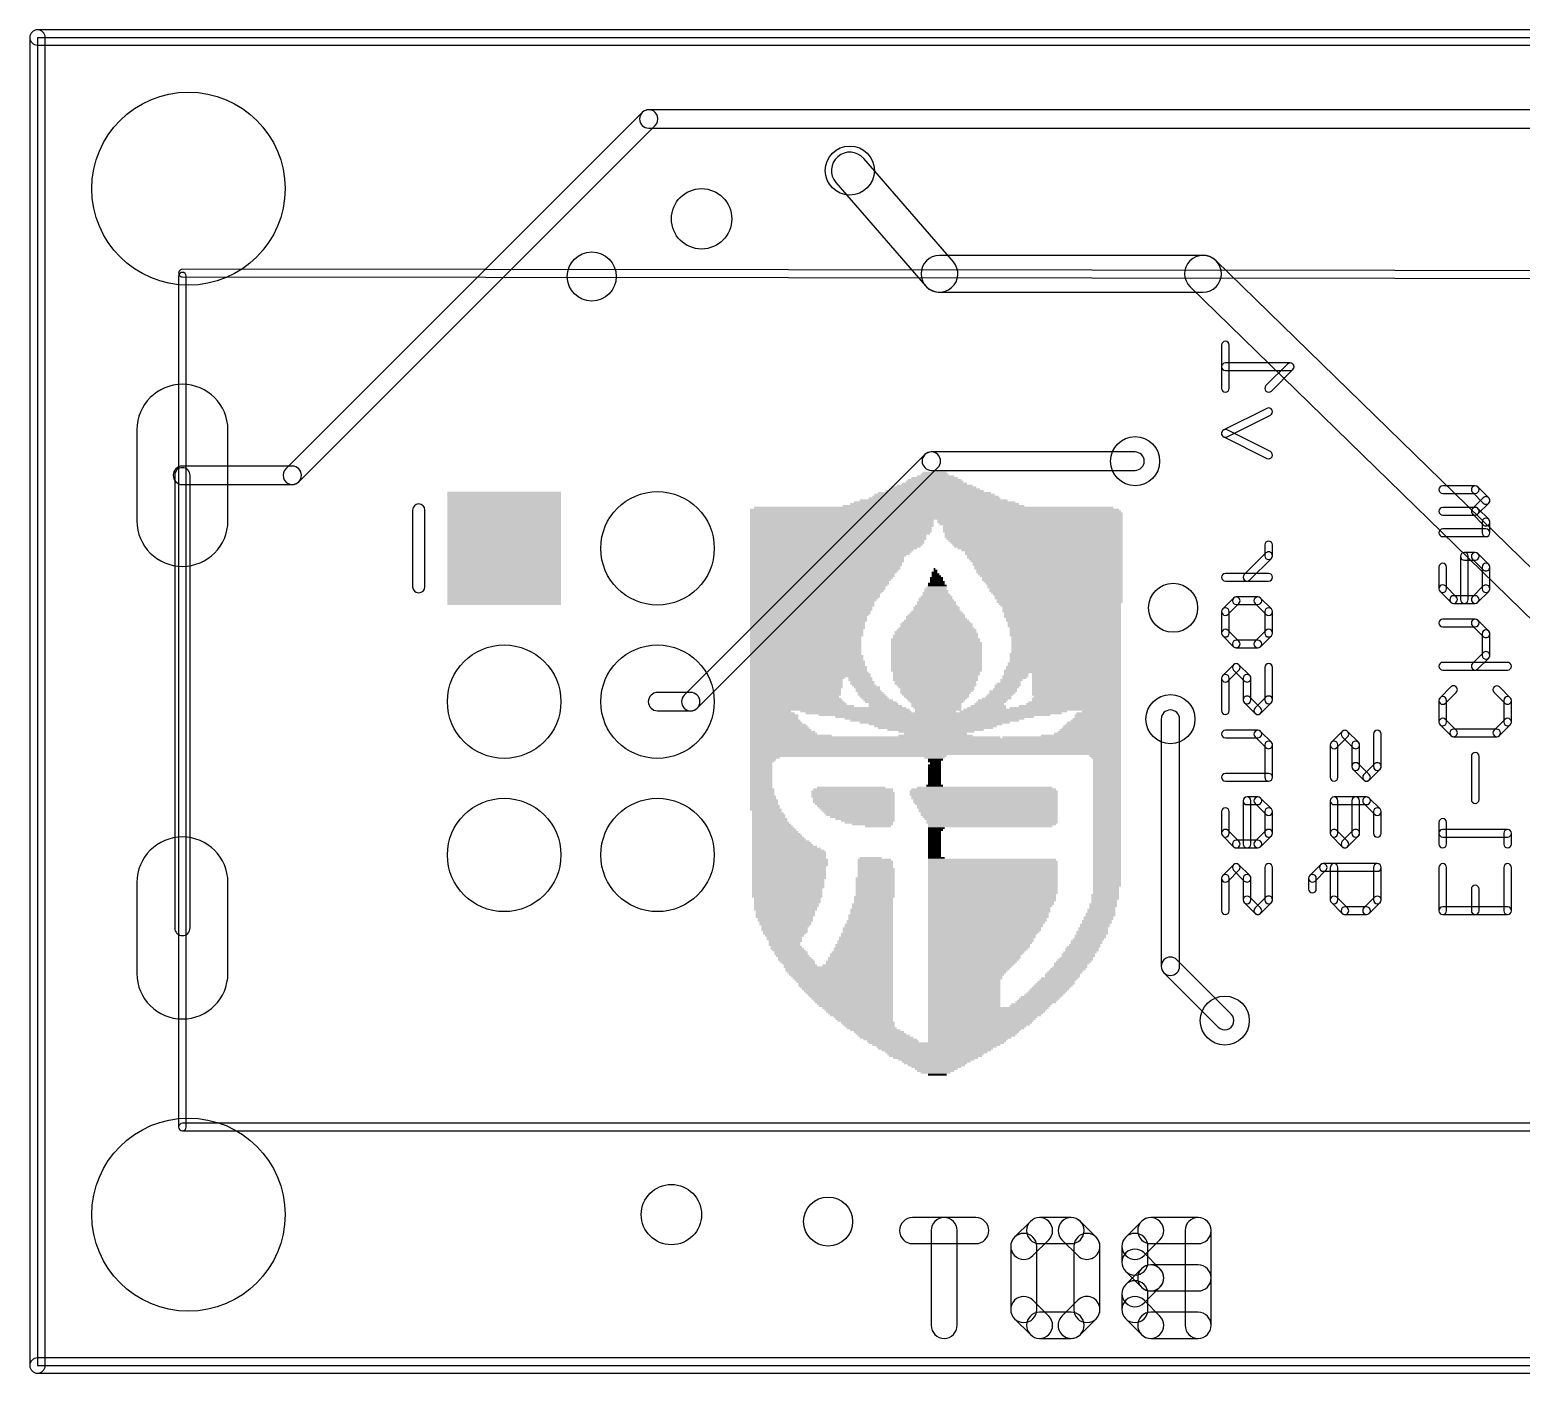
# Model space of a CAD drawing. Extents: x -0.1 to 55.1, y -0.1 to 22.1.
# Drawn here: x -0.13 to 24.58, y -0.13 to 22.13 of the extents above; entities that cross this region are included whole.
import ezdxf

# ---------------------------------------------------------------- set-up
doc = ezdxf.new("R2010")
doc.units = 0
for name, color, linetype in [('16', 175, 'CONTINUOUS'), ('17', 82, 'CONTINUOUS'), ('18', 82, 'CONTINUOUS'), ('20', 7, 'CONTINUOUS'), ('200', 2, 'CONTINUOUS'), ('22', 253, 'CONTINUOUS'), ('52', 253, 'CONTINUOUS')]:
    doc.layers.add(name, color=color, linetype=linetype)

# ---------------------------------------------------------------- blocks, each defined once
blk = doc.blocks.new('RECT')
blk.add_solid([(-0.5, -0.5), (0.5, -0.5), (-0.5, 0.5), (0.5, 0.5)])
blk = doc.blocks.new('PIE')
blk.add_circle((0, 0), 0.5)
blk = doc.blocks.new('SQUAREP')
blk.add_solid([(-0.5, -0.5), (0.5, -0.5), (-0.5, 0.5), (0.5, 0.5)])
blk = doc.blocks.new('ROUNDP')
blk.add_circle((0, 0), 0.5)
blk = doc.blocks.new('LONGP100')
blk.add_lwpolyline([(-0.5, -0.5), (0.5, -0.5, 1), (0.5, 0.5), (-0.5, 0.5, 1)], format="xyb", close=True)
blk = doc.blocks.new('ROUNDV')
blk.add_circle((0, 0), 0.5)

msp = doc.modelspace()

# ---------------------------------------------------------------- linework, layer by layer
at = {"layer": '16'}
for points in [[(0, 21.878), (54.99, 21.878, 1), (54.99, 22.132), (0, 22.132, 1)], [(0.127, 0), (0.127, 22.005, 1), (-0.127, 22.005), (-0.127, 0, 1)], [(4.3278, 14.6422), (10.2328, 20.5472, 1), (10.0172, 20.7628), (4.1122, 14.8578, 1)], [(10.125, 20.5026), (41.535, 20.5026, 1), (41.535, 20.8074), (10.125, 20.8074, 1)], [(13.2249, 19.6001), (14.7099, 17.8901, 1), (15.1701, 18.2899), (13.6851, 19.9999, 1)], [(14.94, 17.7852), (19.305, 17.7852, 1), (19.305, 18.3948), (14.94, 18.3948, 1)], [(19.0922, 17.8718), (28.0922, 9.0968, 1), (28.5178, 9.5332), (19.5178, 18.3082, 1)], [(14.6972, 15.0928), (10.7122, 11.1078, 1), (10.9278, 10.8922), (14.9128, 14.8772, 1)], [(14.805, 14.8326), (18.18, 14.8326, 1), (18.18, 15.1374), (14.805, 15.1374, 1)], [(2.4, 14.5976), (4.22, 14.5976, 1), (4.22, 14.9024), (2.4, 14.9024, 1)], [(2.273, 14.75), (2.273, 7.25, 1), (2.527, 7.25), (2.527, 14.75, 1)], [(10.82, 11.1524), (10.27, 11.1524, 1), (10.27, 10.8476), (10.82, 10.8476, 1)], [(18.9174, 6.615), (18.9174, 10.71, 1), (18.6126, 10.71), (18.6126, 6.615, 1)], [(19.7728, 5.8228), (18.8728, 6.7228, 1), (18.6572, 6.5072), (19.5572, 5.6072, 1)], [(15.541, 2.4513), (14.4946, 2.4513, 1), (14.4946, 2.0195), (15.541, 2.0195, 1)], [(15.2337, 0.6659), (15.2337, 2.2354, 1), (14.8019, 2.2354), (14.8019, 0.6659, 1)], [(16.4888, 1.8212), (16.7504, 2.0828, 1), (16.4451, 2.3881), (16.1835, 2.1265, 1)], [(16.5978, 2.0195), (17.1209, 2.0195, 1), (17.1209, 2.4513), (16.5978, 2.4513, 1)], [(16.9683, 2.0828), (17.2299, 1.8212, 1), (17.5352, 2.1265), (17.2736, 2.3881, 1)], [(18.2867, 2.3881), (18.0251, 2.1265, 1), (18.3304, 1.8212), (18.592, 2.0828, 1)], [(19.2241, 2.4513), (18.4393, 2.4513, 1), (18.4393, 2.0195), (19.2241, 2.0195, 1)], [(19.44, 0.6659), (19.44, 2.2354, 1), (19.0082, 2.2354), (19.0082, 0.6659, 1)], [(16.5521, 0.9275), (16.5521, 1.9739, 1), (16.1203, 1.9739), (16.1203, 0.9275, 1)], [(17.1666, 1.9739), (17.1666, 0.9275, 1), (17.5984, 0.9275), (17.5984, 1.9739, 1)], [(17.9618, 1.9739), (17.9618, 1.7123, 1), (18.3936, 1.7123), (18.3936, 1.9739, 1)], [(18.0251, 1.5596), (18.2867, 1.298, 1), (18.592, 1.6033), (18.3304, 1.8649, 1)], [(18.2867, 1.6033), (18.0251, 1.3417, 1), (18.3304, 1.0364), (18.592, 1.298, 1)], [(19.2241, 1.6666), (18.4393, 1.6666, 1), (18.4393, 1.2348), (19.2241, 1.2348, 1)], [(17.9618, 1.1891), (17.9618, 0.9275, 1), (18.3936, 0.9275), (18.3936, 1.1891, 1)], [(16.7504, 0.8186), (16.4888, 1.0802, 1), (16.1835, 0.7748), (16.4451, 0.5132, 1)], [(17.2299, 1.0802), (16.9683, 0.8186, 1), (17.2736, 0.5132), (17.5352, 0.7748, 1)], [(18.0251, 0.7748), (18.2867, 0.5132, 1), (18.592, 0.8186), (18.3304, 1.0802, 1)], [(17.1209, 0.8818), (16.5978, 0.8818, 1), (16.5978, 0.45), (17.1209, 0.45, 1)], [(18.4393, 0.45), (19.2241, 0.45, 1), (19.2241, 0.8818), (18.4393, 0.8818, 1)], [(54.99, 0.127), (0, 0.127, 1), (0, -0.127), (54.99, -0.127, 1)]]:
    msp.add_lwpolyline(points, format="xyb", close=True, dxfattribs=at)
at = {"layer": '20'}
for p, q in [((55, 22), (0, 22)), ((0, 22), (0, 0)), ((0, 0), (55, 0))]:
    msp.add_line(p, q, dxfattribs=at)
for centre in [(2.5, 19.5), (2.5, 2.5)]:
    msp.add_circle(centre, 1.6, dxfattribs=at)
at = {"layer": '22'}
for points in [[(2.3999, 18.0365), (52.5999, 17.9865, 1), (52.6001, 18.1135), (2.4001, 18.1635, 1)], [(2.3365, 18.05), (2.3365, 3.95, 1), (2.4635, 3.95), (2.4635, 18.05, 1)], [(6.2124, 14.175), (6.2124, 12.905, 1), (6.4156, 12.905), (6.4156, 14.175, 1)], [(2.4, 3.8865), (52.6, 3.8865, 1), (52.6, 4.0135), (2.4, 4.0135, 1)]]:
    msp.add_lwpolyline(points, format="xyb", close=True, dxfattribs=at)
at = {"layer": '52'}
for points in [[(19.7397, 16.1915), (19.7397, 16.9074, 1), (19.6127, 16.9074), (19.6127, 16.1915, 1)], [(20.7501, 16.613), (19.6762, 16.613, 1), (19.6762, 16.486), (20.7501, 16.486, 1)], [(20.437, 16.1466), (20.795, 16.5046, 1), (20.7052, 16.5944), (20.3472, 16.2364, 1)], [(19.7046, 15.3877), (20.4205, 15.7457, 1), (20.3637, 15.8593), (19.6478, 15.5013, 1)], [(20.4205, 15.1433), (19.7046, 15.5013, 1), (19.6478, 15.3877), (20.3637, 15.0298, 1)], [(23.8132, 14.5769), (23.2762, 14.5769, 1), (23.2762, 14.4499), (23.8132, 14.4499, 1)], [(24.037, 14.3793), (23.8581, 14.5583, 1), (23.7683, 14.4685), (23.9472, 14.2895, 1)], [(23.8581, 14.1105), (24.037, 14.2895, 1), (23.9472, 14.3793), (23.7683, 14.2003, 1)], [(23.8132, 14.2189), (23.2762, 14.2189, 1), (23.2762, 14.0919), (23.8132, 14.0919, 1)], [(24.037, 14.0213), (23.8581, 14.2003, 1), (23.7683, 14.1105), (23.9472, 13.9315, 1)], [(23.2762, 13.7339), (23.9921, 13.7339, 1), (23.9921, 13.8609), (23.2762, 13.8609, 1)], [(24.0556, 13.7974), (24.0556, 13.9764, 1), (23.9286, 13.9764), (23.9286, 13.7974, 1)], [(20.4556, 13.4188), (20.4556, 13.5978, 1), (20.3286, 13.5978), (20.3286, 13.4188, 1)], [(20.0791, 13.0159), (20.437, 13.3739, 1), (20.3472, 13.4637), (19.9893, 13.1057, 1)], [(23.8132, 13.4719), (23.6342, 13.4719, 1), (23.6342, 13.3449), (23.8132, 13.3449, 1)], [(23.5707, 13.4084), (23.5707, 12.6925, 1), (23.6977, 12.6925), (23.6977, 13.4084, 1)], [(24.037, 13.2744), (23.8581, 13.4533, 1), (23.7683, 13.3635), (23.9472, 13.1846, 1)], [(19.6762, 12.9973), (20.3921, 12.9973, 1), (20.3921, 13.1243), (19.6762, 13.1243, 1)], [(23.2127, 13.2295), (23.2127, 12.8715, 1), (23.3397, 12.8715), (23.3397, 13.2295, 1)], [(24.0556, 12.8715), (24.0556, 13.2295, 1), (23.9286, 13.2295), (23.9286, 12.8715, 1)], [(23.2313, 12.8266), (23.4103, 12.6476, 1), (23.5001, 12.7374), (23.3211, 12.9164, 1)], [(23.8581, 12.6476), (24.037, 12.8266, 1), (23.9472, 12.9164), (23.7683, 12.7374, 1)], [(19.7211, 12.4479), (19.9001, 12.6269, 1), (19.8103, 12.7167), (19.6313, 12.5377, 1)], [(19.8552, 12.6083), (20.2132, 12.6083, 1), (20.2132, 12.7353), (19.8552, 12.7353, 1)], [(20.1683, 12.6269), (20.3472, 12.4479, 1), (20.437, 12.5377), (20.2581, 12.7167, 1)], [(23.4552, 12.629), (23.8132, 12.629, 1), (23.8132, 12.756), (23.4552, 12.756, 1)], [(19.7397, 12.1349), (19.7397, 12.4928, 1), (19.6127, 12.4928), (19.6127, 12.1349, 1)], [(20.3286, 12.4928), (20.3286, 12.1349, 1), (20.4556, 12.1349), (20.4556, 12.4928, 1)], [(23.8132, 12.367), (23.2762, 12.367, 1), (23.2762, 12.24), (23.8132, 12.24, 1)], [(24.037, 12.1694), (23.8581, 12.3484, 1), (23.7683, 12.2586), (23.9472, 12.0796, 1)], [(19.9001, 12.0008), (19.7211, 12.1798, 1), (19.6313, 12.09), (19.8103, 11.911, 1)], [(20.3472, 12.1798), (20.1683, 12.0008, 1), (20.2581, 11.911), (20.437, 12.09, 1)], [(24.0556, 11.7665), (24.0556, 12.1245, 1), (23.9286, 12.1245), (23.9286, 11.7665, 1)], [(20.2132, 12.0194), (19.8552, 12.0194, 1), (19.8552, 11.8924), (20.2132, 11.8924, 1)], [(19.7211, 11.343), (19.9001, 11.522, 1), (19.8103, 11.6118), (19.6313, 11.4328, 1)], [(19.8103, 11.522), (19.9893, 11.343, 1), (20.0791, 11.4328), (19.9001, 11.6118, 1)], [(20.4556, 11.0299), (20.4556, 11.5669, 1), (20.3286, 11.5669), (20.3286, 11.0299, 1)], [(24.3501, 11.6511), (23.2762, 11.6511, 1), (23.2762, 11.5241), (24.3501, 11.5241, 1)], [(23.8581, 11.5427), (24.037, 11.7216, 1), (23.9472, 11.8114), (23.7683, 11.6325, 1)], [(19.7397, 10.8509), (19.7397, 11.3879, 1), (19.6127, 11.3879), (19.6127, 10.8509, 1)], [(19.9707, 11.3879), (19.9707, 11.0299, 1), (20.0977, 11.0299), (20.0977, 11.3879, 1)], [(23.3211, 10.9747), (23.5001, 11.1537, 1), (23.4103, 11.2435), (23.2313, 11.0645, 1)], [(24.1262, 11.1537), (24.3052, 10.9747, 1), (24.395, 11.0645), (24.216, 11.2435, 1)], [(19.9893, 10.985), (20.1683, 10.806, 1), (20.2581, 10.8958), (20.0791, 11.0748, 1)], [(20.2581, 10.806), (20.437, 10.985, 1), (20.3472, 11.0748), (20.1683, 10.8958, 1)], [(23.3397, 10.6616), (23.3397, 11.0196, 1), (23.2127, 11.0196), (23.2127, 10.6616, 1)], [(24.2866, 11.0196), (24.2866, 10.6616, 1), (24.4136, 10.6616), (24.4136, 11.0196, 1)], [(23.5001, 10.5275), (23.3211, 10.7065, 1), (23.2313, 10.6167), (23.4103, 10.4377, 1)], [(24.3052, 10.7065), (24.1262, 10.5275, 1), (24.216, 10.4377), (24.395, 10.6167, 1)], [(20.2132, 10.5254), (19.6762, 10.5254, 1), (19.6762, 10.3984), (20.2132, 10.3984, 1)], [(20.437, 10.3278), (20.2581, 10.5068, 1), (20.1683, 10.417), (20.3472, 10.238, 1)], [(21.5211, 10.238), (21.7001, 10.417, 1), (21.6103, 10.5068), (21.4313, 10.3278, 1)], [(21.6103, 10.417), (21.7893, 10.238, 1), (21.8791, 10.3278), (21.7001, 10.5068, 1)], [(22.2556, 9.925), (22.2556, 10.4619, 1), (22.1286, 10.4619), (22.1286, 9.925, 1)], [(24.1711, 10.5461), (23.4552, 10.5461, 1), (23.4552, 10.4191), (24.1711, 10.4191, 1)], [(20.4556, 9.746), (20.4556, 10.2829, 1), (20.3286, 10.2829), (20.3286, 9.746, 1)], [(21.5397, 9.746), (21.5397, 10.2829, 1), (21.4127, 10.2829), (21.4127, 9.746, 1)], [(21.7707, 10.2829), (21.7707, 9.925, 1), (21.8977, 9.925), (21.8977, 10.2829, 1)], [(23.8767, 9.3777), (23.8767, 10.0936, 1), (23.7497, 10.0936), (23.7497, 9.3777, 1)], [(21.7893, 9.8801), (21.9683, 9.7011, 1), (22.0581, 9.7909), (21.8791, 9.9699, 1)], [(22.0581, 9.7011), (22.237, 9.8801, 1), (22.1472, 9.9699), (21.9683, 9.7909, 1)], [(19.6762, 9.6825), (20.3921, 9.6825, 1), (20.3921, 9.8095), (19.6762, 9.8095, 1)], [(20.2132, 9.4205), (20.0342, 9.4205, 1), (20.0342, 9.2935), (20.2132, 9.2935, 1)], [(19.9707, 9.357), (19.9707, 8.641, 1), (20.0977, 8.641), (20.0977, 9.357, 1)], [(20.437, 9.2229), (20.2581, 9.4019, 1), (20.1683, 9.3121), (20.3472, 9.1331, 1)], [(22.0132, 9.4205), (21.4762, 9.4205, 1), (21.4762, 9.2935), (22.0132, 9.2935, 1)], [(21.4127, 9.357), (21.4127, 8.82, 1), (21.5397, 8.82), (21.5397, 9.357, 1)], [(21.8977, 8.82), (21.8977, 9.357, 1), (21.7707, 9.357), (21.7707, 8.82, 1)], [(22.237, 9.2229), (22.0581, 9.4019, 1), (21.9683, 9.3121), (22.1472, 9.1331, 1)], [(19.6127, 9.178), (19.6127, 8.82, 1), (19.7397, 8.82), (19.7397, 9.178, 1)], [(20.4556, 8.82), (20.4556, 9.178, 1), (20.3286, 9.178), (20.3286, 8.82, 1)], [(22.2556, 8.82), (22.2556, 9.178, 1), (22.1286, 9.178), (22.1286, 8.82, 1)], [(23.3397, 8.641), (23.3397, 8.999, 1), (23.2127, 8.999), (23.2127, 8.641, 1)], [(19.6313, 8.7751), (19.8103, 8.5961, 1), (19.9001, 8.6859), (19.7211, 8.8649, 1)], [(19.8552, 8.5775), (20.2132, 8.5775, 1), (20.2132, 8.7045), (19.8552, 8.7045, 1)], [(20.2581, 8.5961), (20.437, 8.7751, 1), (20.3472, 8.8649), (20.1683, 8.6859, 1)], [(21.4313, 8.7751), (21.6103, 8.5961, 1), (21.7001, 8.6859), (21.5211, 8.8649, 1)], [(21.7001, 8.5961), (21.8791, 8.7751, 1), (21.7893, 8.8649), (21.6103, 8.6859, 1)], [(24.3501, 8.8835), (23.2762, 8.8835, 1), (23.2762, 8.7565), (24.3501, 8.7565, 1)], [(24.4136, 8.641), (24.4136, 8.82, 1), (24.2866, 8.82), (24.2866, 8.641, 1)], [(19.7211, 8.0282), (19.9001, 8.2071, 1), (19.8103, 8.2969), (19.6313, 8.118, 1)], [(19.8103, 8.2071), (19.9893, 8.0282, 1), (20.0791, 8.118), (19.9001, 8.2969, 1)], [(20.4556, 7.7151), (20.4556, 8.252, 1), (20.3286, 8.252), (20.3286, 7.7151, 1)], [(21.1631, 8.0282), (21.3421, 8.2071, 1), (21.2523, 8.2969), (21.0733, 8.118, 1)], [(21.2972, 8.1885), (22.1921, 8.1885, 1), (22.1921, 8.3155), (21.2972, 8.3155, 1)], [(21.5397, 7.7151), (21.5397, 8.252, 1), (21.4127, 8.252), (21.4127, 7.7151, 1)], [(22.1286, 8.252), (22.1286, 7.7151, 1), (22.2556, 7.7151), (22.2556, 8.252, 1)], [(23.3397, 7.5361), (23.3397, 8.252, 1), (23.2127, 8.252), (23.2127, 7.5361, 1)], [(24.2866, 8.252), (24.2866, 7.5361, 1), (24.4136, 7.5361), (24.4136, 8.252, 1)], [(19.7397, 7.5361), (19.7397, 8.0731, 1), (19.6127, 8.0731), (19.6127, 7.5361, 1)], [(19.9707, 8.0731), (19.9707, 7.7151, 1), (20.0977, 7.7151), (20.0977, 8.0731, 1)], [(21.1817, 7.8941), (21.1817, 8.0731, 1), (21.0547, 8.0731), (21.0547, 7.8941, 1)], [(23.8767, 7.5361), (23.8767, 7.8941, 1), (23.7497, 7.8941), (23.7497, 7.5361, 1)], [(19.9893, 7.6702), (20.1683, 7.4912, 1), (20.2581, 7.581), (20.0791, 7.76, 1)], [(20.2581, 7.4912), (20.437, 7.6702, 1), (20.3472, 7.76), (20.1683, 7.581, 1)], [(21.7001, 7.581), (21.5211, 7.76, 1), (21.4313, 7.6702), (21.6103, 7.4912, 1)], [(22.1472, 7.76), (21.9683, 7.581, 1), (22.0581, 7.4912), (22.237, 7.6702, 1)], [(22.0132, 7.5996), (21.6552, 7.5996, 1), (21.6552, 7.4726), (22.0132, 7.4726, 1)], [(24.3501, 7.5996), (23.2762, 7.5996, 1), (23.2762, 7.4726), (24.3501, 7.4726, 1)]]:
    msp.add_lwpolyline(points, format="xyb", close=True, dxfattribs=at)

# ---------------------------------------------------------------- block references
at = {"layer": '16'}
for p in [(11, 19), (10.5, 2.5)]:
    msp.add_blockref('PIE', p, dxfattribs=at)
at = {"layer": '17'}
for name, p, xscale, yscale, rotation in [('LONGP100', (2.4, 14.75), 1.508, 1.508, 90), ('SQUAREP', (7.73, 13.54), 1.8796, 1.8796, 270), ('ROUNDP', (10.27, 13.54), 1.8796, 1.8796, 270), ('ROUNDP', (7.73, 11), 1.8796, 1.8796, 270), ('ROUNDP', (10.27, 11), 1.8796, 1.8796, 270), ('ROUNDP', (7.73, 8.46), 1.8796, 1.8796, 270), ('ROUNDP', (10.27, 8.46), 1.8796, 1.8796, 270), ('LONGP100', (2.4, 7.25), 1.508, 1.508, 90)]:
    msp.add_blockref(name, p, dxfattribs=dict(at, xscale=xscale, yscale=yscale, rotation=rotation))
at = {"layer": '18', "xscale": 0.8128, "yscale": 0.8128}
for p in [(13.455, 19.8), (9.18, 18.045), (18.18, 14.985), (18.81, 12.555), (18.765, 10.71), (19.665, 5.715), (13.095, 2.385)]:
    msp.add_blockref('ROUNDV', p, dxfattribs=at)
at = {"layer": '200', "yscale": 0.0307, "rotation": 180}
for p, xscale in [((14.8588, 14.5825), 1.2587), ((14.8588, 14.6132), 1.0745), ((14.8588, 14.6439), 0.9517), ((14.8588, 14.6746), 0.8903), ((14.8588, 14.7053), 0.7675), ((14.8742, 14.736), 0.6139), ((14.8588, 14.7667), 0.4606), ((14.8588, 14.7974), 0.3991), ((14.8434, 14.3369), 2.456), ((14.8588, 14.3676), 2.1796), ((14.8742, 14.3983), 2.0877), ((14.8588, 14.429), 1.9955), ((14.8588, 14.4597), 1.8726), ((14.8588, 14.4904), 1.6271), ((14.8588, 14.5211), 1.5044), ((14.8434, 14.5518), 1.4122), ((14.8588, 14.1834), 6.1093), ((14.8741, 14.1527), 6.14), ((14.8895, 14.122), 6.1708), ((14.8895, 14.0913), 6.1708), ((14.8435, 14.2141), 5.9559), ((14.8434, 14.2448), 3.0086), ((14.8588, 14.2755), 2.7937), ((14.8588, 14.3062), 2.671), ((14.8895, 14.0606), 6.1708), ((14.8895, 14.0299), 6.1708), ((13.3238, 13.9992), 3.0394), ((13.3238, 13.9685), 3.0394), ((13.3238, 13.9378), 3.0394), ((13.3238, 13.9071), 3.0394), ((13.3084, 13.8764), 3.0086), ((13.3084, 13.8457), 3.0086), ((16.4398, 13.9992), 3.0701), ((16.4398, 13.9685), 3.0701), ((16.4552, 13.9378), 3.0394), ((16.4859, 13.9071), 2.978), ((16.4859, 13.8764), 2.978), ((16.4859, 13.8457), 2.978), ((13.3084, 13.815), 3.0086), ((13.2931, 13.7843), 2.9779), ((13.2624, 13.7536), 2.9165), ((13.2624, 13.7229), 2.9165), ((13.2624, 13.6922), 2.9165), ((13.247, 13.6615), 2.8858), ((13.247, 13.6308), 2.8858), ((13.2317, 13.6001), 2.8551), ((16.4859, 13.815), 2.978), ((16.5013, 13.7843), 2.9473), ((16.5013, 13.7536), 2.9473), ((16.5013, 13.7229), 2.9473), ((16.5166, 13.6922), 2.9166), ((16.532, 13.6615), 2.8858), ((16.5474, 13.6308), 2.8551), ((16.5627, 13.6001), 2.8245), ((13.2163, 13.5694), 2.8244), ((13.1857, 13.5387), 2.7631), ((13.1549, 13.508), 2.7016), ((13.1395, 13.4773), 2.6709), ((13.1242, 13.4466), 2.6402), ((13.0935, 13.4159), 2.5788), ((13.0782, 13.3852), 2.5481), ((13.0782, 13.3545), 2.5481), ((13.0782, 13.3238), 2.5481), ((16.578, 13.5694), 2.7938), ((16.6087, 13.5387), 2.7324), ((16.6394, 13.508), 2.671), ((16.6701, 13.4773), 2.6095), ((16.6701, 13.4466), 2.6095), ((16.6854, 13.4159), 2.5789), ((16.6854, 13.3852), 2.5789), ((16.7008, 13.3545), 2.5482), ((16.7162, 13.3238), 2.5175), ((13.0628, 13.2931), 2.5174), ((13.0628, 13.2624), 2.5174), ((13.0475, 13.2317), 2.4867), ((13.0475, 13.201), 2.4867), ((13.0321, 13.1703), 2.456), ((13.0168, 13.1396), 2.4253), ((13.0014, 13.1089), 2.3946), ((13.0014, 13.0782), 2.3946), ((14.8741, 13.1089), 0.1228), ((14.8895, 13.0782), 0.1535), ((14.8588, 13.1396), 0.0921), ((14.8588, 13.201), 0.0306), ((14.8742, 13.1703), 0.0613), ((16.7315, 13.2931), 2.4868), ((16.7315, 13.2624), 2.4868), ((16.7469, 13.2317), 2.4561), ((16.7469, 13.201), 2.4561), ((16.7622, 13.1703), 2.4254), ((16.7622, 13.1396), 2.4254), ((16.7776, 13.1089), 2.3947), ((16.793, 13.0782), 2.3639), ((12.9861, 13.0475), 2.3639), ((12.9707, 13.0168), 2.3332), ((12.9554, 12.9861), 2.3025), ((12.9554, 12.9554), 2.3025), ((12.94, 12.9247), 2.2718), ((12.9246, 12.894), 2.2411), ((12.9246, 12.8633), 2.2411), ((12.9093, 12.8326), 2.2104), ((14.8741, 12.8633), 0.3684), ((14.8895, 12.8326), 0.3992), ((14.8895, 12.894), 0.3377), ((14.9048, 12.9247), 0.307), ((14.8895, 12.9554), 0.2763), ((14.8895, 13.0475), 0.2149), ((14.8895, 13.0168), 0.2149), ((14.9048, 12.9861), 0.2456), ((16.8083, 13.0475), 2.3332), ((16.8083, 13.0168), 2.3332), ((16.8236, 12.9861), 2.3026), ((16.839, 12.9554), 2.2719), ((16.8543, 12.9247), 2.2412), ((16.8543, 12.894), 2.2412), ((16.8697, 12.8633), 2.2105), ((16.8697, 12.8326), 2.2105), ((12.894, 12.8019), 2.1797), ((12.8786, 12.7712), 2.149), ((12.8786, 12.7405), 2.149), ((12.8633, 12.7098), 2.1184), ((12.8479, 12.6791), 2.0876), ((12.8326, 12.6484), 2.0569), ((12.8326, 12.6177), 2.0569), ((12.8326, 12.587), 2.0569), ((14.8895, 12.587), 0.7061), ((14.8895, 12.6484), 0.6446), ((14.8895, 12.6177), 0.6446), ((14.8741, 12.7098), 0.5526), ((14.8895, 12.6791), 0.5833), ((14.8895, 12.7405), 0.5219), ((14.8895, 12.7712), 0.4606), ((14.8742, 12.8019), 0.4299), ((16.885, 12.8019), 2.1798), ((16.9003, 12.7712), 2.1491), ((16.9157, 12.7405), 2.1184), ((16.9157, 12.7098), 2.1184), ((16.9311, 12.6791), 2.0876), ((16.9311, 12.6484), 2.0876), ((16.931, 12.6177), 2.0261), ((16.9464, 12.587), 1.9955), ((12.8172, 12.5563), 2.0262), ((12.8172, 12.5256), 2.0262), ((12.8018, 12.4949), 1.9955), ((12.8018, 12.4642), 1.9955), ((12.7866, 12.4335), 1.9649), ((12.7712, 12.4028), 1.9341), ((12.7712, 12.3721), 1.9341), ((12.7712, 12.3414), 1.9341), ((14.8895, 12.3414), 1.0745), ((14.8742, 12.4028), 0.9825), ((14.8895, 12.3721), 1.0131), ((14.8895, 12.4335), 0.9518), ((14.8895, 12.4642), 0.8903), ((14.8895, 12.4949), 0.8289), ((14.8895, 12.5563), 0.7675), ((14.8895, 12.5256), 0.7675), ((16.9617, 12.5563), 1.9648), ((16.9617, 12.5256), 1.9648), ((16.9617, 12.4949), 1.9648), ((16.9771, 12.4642), 1.9341), ((16.9771, 12.4335), 1.9341), ((16.9771, 12.4028), 1.9341), ((16.9924, 12.3721), 1.9034), ((16.9924, 12.3414), 1.9034), ((12.7559, 12.3107), 1.9035), ((12.7559, 12.28), 1.9035), ((12.7559, 12.2493), 1.9035), ((12.7559, 12.2186), 1.9035), ((12.7405, 12.1879), 1.8727), ((12.7405, 12.1572), 1.8727), ((12.7405, 12.1265), 1.8727), ((12.7405, 12.0958), 1.8727), ((14.8741, 12.0958), 1.4122), ((14.8741, 12.1572), 1.3508), ((14.8895, 12.1265), 1.3815), ((14.8895, 12.1879), 1.3201), ((14.8895, 12.2186), 1.2587), ((14.8895, 12.28), 1.1973), ((14.8895, 12.2493), 1.1973), ((14.8895, 12.3107), 1.1359), ((17.0078, 12.3107), 1.8727), ((17.0078, 12.28), 1.8727), ((17.0078, 12.2493), 1.8727), ((17.0231, 12.2186), 1.842), ((17.0231, 12.1879), 1.842), ((17.0231, 12.1572), 1.842), ((17.0231, 12.1265), 1.842), ((17.0231, 12.0958), 1.842), ((12.7252, 12.0651), 1.8421), ((12.7252, 12.0344), 1.8421), ((12.7252, 12.0037), 1.8421), ((12.7252, 11.973), 1.8421), ((12.7252, 11.9423), 1.8421), ((12.7252, 11.9116), 1.8421), ((12.7252, 11.8809), 1.8421), ((12.7252, 11.8502), 1.8421), ((14.8742, 12.0344), 1.4737), ((14.8742, 12.0037), 1.4737), ((14.8895, 11.973), 1.5044), ((14.8895, 11.9423), 1.5044), ((14.8895, 11.9116), 1.5044), ((14.8895, 11.8809), 1.5044), ((14.8895, 11.8502), 1.5044), ((14.8741, 12.0651), 1.4122), ((17.0385, 12.0651), 1.8113), ((17.0385, 12.0344), 1.8113), ((17.0385, 12.0037), 1.8113), ((17.0385, 11.973), 1.8113), ((17.0385, 11.9423), 1.8113), ((17.0385, 11.9116), 1.8113), ((17.0385, 11.8809), 1.8113), ((17.0385, 11.8502), 1.8113), ((12.7252, 11.8195), 1.8421), ((12.7252, 11.7888), 1.8421), ((12.7405, 11.7581), 1.8727), ((12.7405, 11.7274), 1.8727), ((12.7405, 11.6967), 1.8727), ((12.7559, 11.666), 1.9035), ((12.7559, 11.6353), 1.9035), ((12.7559, 11.6046), 1.9035), ((14.8895, 11.8195), 1.5044), ((14.8895, 11.7888), 1.5044), ((14.8895, 11.7581), 1.5044), ((14.8895, 11.7274), 1.5044), ((14.8895, 11.6967), 1.5044), ((14.8895, 11.666), 1.5044), ((14.8895, 11.6353), 1.5044), ((14.8895, 11.6046), 1.5044), ((17.0078, 11.6353), 1.8727), ((17.0078, 11.6046), 1.8727), ((17.0231, 11.7888), 1.842), ((17.0231, 11.7581), 1.842), ((17.0231, 11.7274), 1.842), ((17.0231, 11.6967), 1.842), ((17.0231, 11.666), 1.842), ((17.0385, 11.8195), 1.8113), ((12.7712, 11.5739), 1.9341), ((12.7712, 11.5432), 1.9341), ((12.7712, 11.5125), 1.9341), ((12.7866, 11.4818), 1.9649), ((12.8018, 11.4511), 1.9955), ((12.8018, 11.4204), 1.9955), ((12.5869, 11.3897), 1.5657), ((12.5716, 11.359), 1.535), ((13.6308, 11.3897), 0.399), ((13.6308, 11.359), 0.399), ((14.8895, 11.5739), 1.5044), ((14.8895, 11.5432), 1.5044), ((14.8895, 11.5125), 1.5044), ((14.8895, 11.4818), 1.443), ((14.8895, 11.4511), 1.443), ((14.8741, 11.4204), 1.4122), ((14.8741, 11.3897), 1.4122), ((14.8741, 11.359), 1.4122), ((16.1328, 11.359), 0.3684), ((16.1942, 11.4204), 0.4298), ((16.1789, 11.3897), 0.3991), ((16.9771, 11.5125), 1.9341), ((16.9771, 11.4818), 1.9341), ((16.2096, 11.4511), 0.3991), ((16.9924, 11.5739), 1.9034), ((16.9924, 11.5432), 1.9034), ((17.2074, 11.4511), 1.4735), ((17.2074, 11.4204), 1.4735), ((17.2074, 11.3897), 1.4735), ((17.2074, 11.359), 1.4735), ((12.5716, 11.3283), 1.535), ((12.5716, 11.2976), 1.535), ((12.5716, 11.2669), 1.535), ((12.5716, 11.2362), 1.535), ((12.5563, 11.2055), 1.5043), ((12.5563, 11.1748), 1.5043), ((12.5563, 11.1441), 1.5043), ((12.5563, 11.1134), 1.5043), ((13.6615, 11.3283), 0.3991), ((13.6615, 11.2976), 0.3991), ((13.6922, 11.2669), 0.399), ((13.7382, 11.2362), 0.4298), ((13.7689, 11.1748), 0.4298), ((13.7536, 11.2055), 0.3991), ((13.7996, 11.1441), 0.4298), ((13.815, 11.1134), 0.4605), ((14.8741, 11.3283), 1.3508), ((14.8741, 11.2976), 1.3508), ((14.8895, 11.2669), 1.3201), ((14.8895, 11.2362), 1.2587), ((14.9048, 11.2055), 1.228), ((14.8741, 11.1441), 1.1666), ((14.8895, 11.1748), 1.1973), ((14.8741, 11.1134), 1.1052), ((15.9486, 11.1134), 0.4298), ((15.9947, 11.1748), 0.4605), ((15.9794, 11.1441), 0.4299), ((16.0253, 11.2055), 0.3991), ((16.0714, 11.2669), 0.4298), ((16.056, 11.2362), 0.3991), ((16.0868, 11.2976), 0.399), ((16.1175, 11.3283), 0.3377), ((17.2074, 11.3283), 1.4735), ((17.2074, 11.2976), 1.4735), ((17.2074, 11.2669), 1.4735), ((17.2074, 11.2362), 1.4735), ((17.2074, 11.2055), 1.4735), ((17.2074, 11.1748), 1.4735), ((17.2074, 11.1441), 1.4735), ((17.2074, 11.1134), 1.4735), ((12.5409, 11.0827), 1.4736), ((12.5563, 11.052), 1.5043), ((12.5716, 11.0213), 1.535), ((12.5869, 10.9906), 1.5657), ((12.6023, 10.9599), 1.5964), ((12.6637, 10.9292), 1.7192), ((13.0935, 10.8985), 2.5788), ((13.1242, 10.8678), 2.6402), ((13.8457, 11.0827), 0.4605), ((13.8764, 11.052), 0.4604), ((13.9224, 11.0213), 0.4912), ((13.9685, 10.9906), 0.5218), ((14.0145, 10.9599), 0.4911), ((14.0453, 10.9292), 0.5525), ((14.8895, 11.0827), 1.0745), ((14.8895, 11.052), 1.0131), ((14.8895, 11.0213), 0.9518), ((14.8895, 10.9906), 0.8903), ((14.8895, 10.9599), 0.8289), ((14.8895, 10.9292), 0.8289), ((14.9048, 10.8985), 0.7982), ((14.9202, 10.8678), 0.7675), ((16.6394, 10.8678), 2.6095), ((15.7184, 10.8985), 0.6447), ((15.7491, 10.9292), 0.5833), ((15.7644, 10.9599), 0.4912), ((15.7951, 10.9906), 0.4912), ((15.8258, 11.0213), 0.4912), ((15.8873, 11.052), 0.4911), ((15.9179, 11.0827), 0.4298), ((17.0231, 10.8985), 1.842), ((17.0998, 10.9292), 1.6885), ((17.1613, 10.9599), 1.5657), ((17.1766, 10.9906), 1.535), ((17.2074, 11.052), 1.4735), ((17.2074, 11.0213), 1.4735), ((17.2227, 11.0827), 1.4429), ((12.1418, 10.8371), 0.6754), ((12.1725, 10.8064), 0.7368), ((12.2033, 10.7757), 0.7983), ((12.2033, 10.745), 0.7983), ((12.2033, 10.7143), 0.7983), ((12.2186, 10.6836), 0.8289), ((12.234, 10.6529), 0.8597), ((12.2646, 10.6222), 0.921), ((13.554, 10.8371), 1.842), ((14.8434, 10.8064), 4.2366), ((14.8588, 10.7757), 3.8374), ((14.8588, 10.745), 3.2848), ((14.8588, 10.7143), 2.9779), ((14.8588, 10.6836), 2.7937), ((14.8588, 10.6529), 2.4867), ((14.8742, 10.6222), 2.2103), ((14.8741, 10.8371), 0.6754), ((16.1635, 10.8371), 1.7806), ((17.4836, 10.6222), 0.921), ((17.499, 10.6529), 0.8903), ((17.5297, 10.6836), 0.8289), ((17.545, 10.7143), 0.7981), ((17.5603, 10.7757), 0.7675), ((17.5603, 10.745), 0.7675), ((17.5757, 10.8064), 0.7367), ((17.6218, 10.8371), 0.6447), ((12.28, 10.5915), 0.9517), ((12.2953, 10.5608), 0.9824), ((12.3107, 10.5301), 1.0131), ((12.3414, 10.4994), 1.0746), ((12.3567, 10.4687), 1.1052), ((12.4796, 10.438), 1.3509), ((13.8764, 10.4073), 4.1445), ((14.8741, 10.3766), 6.14), ((14.8742, 10.5915), 2.0263), ((14.8742, 10.5608), 1.9033), ((14.8741, 10.5301), 1.5964), ((14.8895, 10.4994), 1.2587), ((14.8741, 10.438), 1.228), ((14.8741, 10.4687), 1.0438), ((16.9617, 10.4073), 1.9648), ((17.2841, 10.438), 1.3201), ((17.3915, 10.4687), 1.1052), ((17.4222, 10.4994), 1.0438), ((17.4376, 10.5301), 1.0131), ((17.4529, 10.5608), 0.9824), ((17.4683, 10.5915), 0.9517), ((14.8741, 10.3459), 6.14), ((14.8741, 10.3152), 6.14), ((14.8741, 10.2845), 6.14), ((14.8741, 10.2538), 6.14), ((14.8741, 10.2231), 6.14), ((14.8741, 10.1924), 6.14), ((14.8741, 10.1617), 6.14), ((14.8741, 10.131), 6.14), ((13.4312, 10.1003), 3.2542), ((12.0497, 10.0696), 0.4912), ((12.019, 10.0389), 0.4298), ((12.0037, 10.0082), 0.3991), ((11.9883, 9.9775), 0.3684), ((11.9883, 9.9468), 0.3684), ((11.9883, 9.9161), 0.3684), ((11.9883, 9.8854), 0.3684), ((14.8588, 10.0696), 0.3377), ((14.8741, 10.0389), 0.2456), ((14.8588, 10.0082), 0.2149), ((14.8588, 9.9468), 0.2149), ((14.8588, 9.9161), 0.2149), ((14.8588, 9.8854), 0.2149), ((14.8741, 9.9775), 0.1842), ((17.6832, 10.1003), 0.5219), ((17.6985, 10.0696), 0.4912), ((17.7139, 10.0389), 0.4605), ((17.7139, 10.0082), 0.4605), ((17.7139, 9.9775), 0.4605), ((17.7139, 9.9468), 0.4605), ((17.7139, 9.9161), 0.4605), ((17.7139, 9.8854), 0.4605), ((11.9883, 9.8547), 0.3684), ((11.9883, 9.824), 0.3684), ((11.9883, 9.7933), 0.3684), ((11.9883, 9.7626), 0.3684), ((11.9883, 9.7319), 0.3684), ((11.9883, 9.7012), 0.3684), ((11.9883, 9.6705), 0.3684), ((11.9883, 9.6398), 0.3684), ((14.8588, 9.8547), 0.2149), ((14.8588, 9.824), 0.2149), ((14.8588, 9.7933), 0.2149), ((14.8588, 9.7626), 0.2149), ((14.8588, 9.7319), 0.2149), ((14.8588, 9.7012), 0.2149), ((14.8588, 9.6705), 0.2149), ((14.8588, 9.6398), 0.2149), ((17.7139, 9.8547), 0.4605), ((17.7139, 9.824), 0.4605), ((17.7139, 9.7933), 0.4605), ((17.7139, 9.7626), 0.4605), ((17.7139, 9.7319), 0.4605), ((17.7139, 9.7012), 0.4605), ((17.7139, 9.6705), 0.4605), ((17.7139, 9.6398), 0.4605), ((11.9883, 9.6091), 0.3684), ((11.9883, 9.5784), 0.3684), ((12.0037, 9.5477), 0.3991), ((12.0037, 9.517), 0.3991), ((12.0037, 9.4863), 0.3991), ((12.0037, 9.4556), 0.3991), ((12.019, 9.4249), 0.4298), ((12.019, 9.3942), 0.4298), ((13.4926, 9.517), 1.3508), ((13.508, 9.4863), 1.3815), ((13.508, 9.4556), 1.3815), ((13.508, 9.4249), 1.3815), ((13.508, 9.5477), 1.3201), ((13.5233, 9.3942), 1.3508), ((13.4773, 9.5784), 1.1359), ((15.6723, 9.517), 2.456), ((15.6723, 9.4863), 2.456), ((15.6723, 9.4556), 2.456), ((15.6724, 9.5477), 2.3947), ((15.6877, 9.4249), 2.4253), ((15.6877, 9.3942), 2.4253), ((15.6877, 9.5784), 2.241), ((14.8588, 9.6091), 0.2763), ((17.7139, 9.6091), 0.4605), ((17.7139, 9.5784), 0.4605), ((17.7139, 9.5477), 0.4605), ((17.7139, 9.517), 0.4605), ((17.7139, 9.4863), 0.4605), ((17.7139, 9.4556), 0.4605), ((17.7139, 9.4249), 0.4605), ((17.7139, 9.3942), 0.4605), ((12.0343, 9.3635), 0.4605), ((12.0343, 9.3328), 0.4605), ((12.0343, 9.3021), 0.4605), ((12.0497, 9.2714), 0.4912), ((12.0497, 9.2407), 0.4912), ((12.0651, 9.21), 0.5219), ((12.0958, 9.1486), 0.5218), ((12.0805, 9.1793), 0.4911), ((13.5233, 9.3635), 1.3508), ((13.5233, 9.3328), 1.3508), ((13.5387, 9.3021), 1.32), ((13.554, 9.2714), 1.2894), ((13.5694, 9.2407), 1.2586), ((13.5847, 9.21), 1.228), ((13.6001, 9.1793), 1.1973), ((13.6154, 9.1486), 1.1666), ((15.703, 9.3635), 2.3946), ((15.703, 9.3328), 2.3946), ((15.7184, 9.3021), 2.3639), ((15.7338, 9.2714), 2.3331), ((15.7338, 9.2407), 2.3331), ((15.7491, 9.21), 2.3025), ((15.7491, 9.1793), 2.3025), ((15.7644, 9.1486), 2.2718), ((17.7139, 9.3635), 0.4605), ((17.7139, 9.3328), 0.4605), ((17.7139, 9.3021), 0.4605), ((17.7139, 9.2714), 0.4605), ((17.7139, 9.2407), 0.4605), ((17.7139, 9.21), 0.4605), ((17.7139, 9.1793), 0.4605), ((17.7139, 9.1486), 0.4605), ((12.1418, 8.9951), 0.6139), ((12.1112, 9.1179), 0.5526), ((12.1112, 9.0872), 0.5526), ((12.1265, 9.0565), 0.5832), ((12.1265, 9.0258), 0.5832), ((12.1572, 8.9644), 0.6446), ((12.1726, 8.9337), 0.6753), ((12.1879, 8.903), 0.706), ((13.6308, 9.1179), 1.1359), ((13.6615, 9.0872), 1.0745), ((13.7076, 9.0565), 0.9823), ((13.7536, 9.0258), 0.8903), ((13.7689, 8.9951), 0.7982), ((13.8304, 8.9644), 0.6753), ((13.9225, 8.9337), 0.4297), ((15.7644, 9.1179), 2.2718), ((15.7797, 9.0872), 2.2411), ((15.7951, 9.0565), 2.2104), ((15.8105, 9.0258), 2.1797), ((15.8105, 8.9951), 2.1797), ((15.8105, 8.9644), 2.1184), ((15.7797, 8.9337), 2.0569), ((14.8895, 8.903), 0.2763), ((17.7139, 9.1179), 0.4605), ((17.7139, 9.0872), 0.4605), ((17.7139, 9.0565), 0.4605), ((17.7139, 9.0258), 0.4605), ((17.7139, 8.9951), 0.4605), ((17.7139, 8.9644), 0.4605), ((17.7139, 8.9337), 0.4605), ((17.7139, 8.903), 0.4605), ((12.2493, 8.7802), 0.8289), ((12.234, 8.8109), 0.7981), ((12.2647, 8.7495), 0.8595), ((12.28, 8.7188), 0.8902), ((12.3107, 8.6881), 0.9516), ((12.2033, 8.8723), 0.7367), ((12.2187, 8.8416), 0.7675), ((12.3261, 8.6574), 0.9823), ((14.8741, 8.8723), 0.2456), ((14.8588, 8.8416), 0.2149), ((14.8588, 8.8109), 0.2149), ((14.8588, 8.7802), 0.2149), ((14.8588, 8.7495), 0.2149), ((14.8588, 8.7188), 0.2149), ((14.8588, 8.6881), 0.2149), ((14.8588, 8.6574), 0.2149), ((17.7139, 8.8723), 0.4605), ((17.7139, 8.8416), 0.4605), ((17.7139, 8.8109), 0.4605), ((17.7139, 8.7802), 0.4605), ((17.7139, 8.7495), 0.4605), ((17.7139, 8.7188), 0.4605), ((17.7139, 8.6881), 0.4605), ((17.7139, 8.6574), 0.4605), ((12.3414, 8.6267), 1.013), ((12.3721, 8.596), 1.0744), ((12.4028, 8.5653), 1.1358), ((12.4335, 8.5346), 1.1972), ((12.4489, 8.5039), 1.2279), ((12.4489, 8.4732), 1.2279), ((12.4489, 8.4425), 1.2279), ((12.4489, 8.4118), 1.2279), ((13.7996, 8.4118), 0.3684), ((14.8588, 8.6267), 0.2149), ((14.8588, 8.596), 0.2149), ((14.8588, 8.5653), 0.2149), ((14.8588, 8.5346), 0.2149), ((14.8588, 8.5039), 0.2149), ((14.8588, 8.4732), 0.2149), ((14.8588, 8.4425), 0.2149), ((14.8895, 8.4118), 0.2763), ((17.7139, 8.6267), 0.4605), ((17.7139, 8.596), 0.4605), ((17.7139, 8.5653), 0.4605), ((17.7139, 8.5346), 0.4605), ((17.7139, 8.5039), 0.4605), ((17.7139, 8.4732), 0.4605), ((17.7139, 8.4425), 0.4605), ((17.7139, 8.4118), 0.4605), ((12.4642, 8.3811), 1.2586), ((12.4642, 8.3504), 1.2586), ((12.4642, 8.3197), 1.2586), ((12.4642, 8.289), 1.2586), ((12.4489, 8.2583), 1.2279), ((12.4489, 8.2276), 1.2279), ((12.4489, 8.1969), 1.2279), ((12.4489, 8.1662), 1.2279), ((13.861, 8.3811), 0.5526), ((13.8764, 8.3504), 0.5833), ((13.8764, 8.3197), 0.5833), ((13.8764, 8.289), 0.5833), ((13.8764, 8.2583), 0.5833), ((13.8917, 8.2276), 0.614), ((13.8917, 8.1969), 0.614), ((13.8917, 8.1662), 0.614), ((15.8105, 8.3811), 2.1184), ((15.8258, 8.3504), 2.149), ((15.8258, 8.3197), 2.149), ((15.8258, 8.289), 2.149), ((15.8258, 8.2583), 2.149), ((15.8258, 8.2276), 2.149), ((15.8258, 8.1969), 2.149), ((15.8258, 8.1662), 2.149), ((17.7139, 8.3811), 0.4605), ((17.7139, 8.3504), 0.4605), ((17.7139, 8.3197), 0.4605), ((17.7139, 8.289), 0.4605), ((17.7139, 8.2583), 0.4605), ((17.7139, 8.2276), 0.4605), ((17.7139, 8.1969), 0.4605), ((17.7139, 8.1662), 0.4605), ((12.4489, 8.1355), 1.2279), ((12.4489, 8.1048), 1.2279), ((12.4489, 8.0741), 1.2279), ((12.4335, 8.0434), 1.1972), ((12.4335, 8.0127), 1.1972), ((12.4335, 7.982), 1.1972), ((12.4335, 7.9513), 1.1972), ((12.4335, 7.9206), 1.1972), ((12.4182, 7.8899), 1.1665), ((13.8764, 8.0741), 0.6447), ((13.8764, 8.0434), 0.6447), ((13.8764, 8.0127), 0.6447), ((13.8764, 7.982), 0.6447), ((13.8764, 7.9513), 0.6447), ((13.8764, 7.9206), 0.6447), ((13.8764, 7.8899), 0.6447), ((13.8917, 8.1355), 0.614), ((13.8917, 8.1048), 0.614), ((15.8258, 8.1355), 2.149), ((15.8258, 8.1048), 2.149), ((15.8258, 8.0741), 2.149), ((15.8258, 8.0434), 2.149), ((15.8258, 8.0127), 2.149), ((15.8258, 7.982), 2.149), ((15.8258, 7.9513), 2.149), ((15.8258, 7.9206), 2.149), ((15.8258, 7.8899), 2.149), ((17.7139, 8.1355), 0.4605), ((17.7139, 8.1048), 0.4605), ((17.7139, 8.0741), 0.4605), ((17.7139, 8.0434), 0.4605), ((17.7139, 8.0127), 0.4605), ((17.7139, 7.982), 0.4605), ((17.7139, 7.9513), 0.4605), ((17.6985, 7.9206), 0.4298), ((17.6985, 7.8899), 0.4298), ((12.4182, 7.8592), 1.1665), ((12.4182, 7.8285), 1.1665), ((12.4182, 7.7978), 1.1665), ((12.4182, 7.7671), 1.1665), ((12.4181, 7.7364), 1.1052), ((12.4181, 7.7057), 1.1052), ((12.4181, 7.675), 1.1052), ((12.4028, 7.6443), 1.0746), ((13.8304, 7.6443), 0.6753), ((13.861, 7.7671), 0.6754), ((13.8457, 7.7364), 0.6447), ((13.8457, 7.7057), 0.6447), ((13.8457, 7.675), 0.6447), ((13.8764, 7.8592), 0.6447), ((13.8764, 7.8285), 0.6447), ((13.8764, 7.7978), 0.6447), ((15.8258, 7.8592), 2.149), ((15.8258, 7.8285), 2.149), ((15.8105, 7.7978), 2.1184), ((15.8105, 7.7671), 2.1184), ((15.8105, 7.7364), 2.1184), ((15.8105, 7.7057), 2.1184), ((15.7951, 7.675), 2.0876), ((15.7951, 7.6443), 2.0876), ((17.6525, 7.6443), 0.4606), ((17.6832, 7.7978), 0.4605), ((17.6832, 7.7671), 0.4605), ((17.6832, 7.7364), 0.4605), ((17.6679, 7.7057), 0.4299), ((17.6679, 7.675), 0.4299), ((17.6985, 7.8592), 0.4298), ((17.6985, 7.8285), 0.4298), ((12.4028, 7.6136), 1.0746), ((12.3874, 7.5829), 1.0438), ((12.3874, 7.5522), 1.0438), ((12.3875, 7.5215), 0.9825), ((12.3875, 7.4908), 0.9825), ((12.3875, 7.4601), 0.9825), ((12.372, 7.4294), 0.9517), ((12.3874, 7.3987), 0.921), ((13.7997, 7.4601), 0.7367), ((13.7997, 7.4294), 0.7367), ((13.7997, 7.3987), 0.7367), ((13.815, 7.5522), 0.7061), ((13.815, 7.5215), 0.7061), ((13.815, 7.4908), 0.7061), ((13.8304, 7.6136), 0.6753), ((13.8304, 7.5829), 0.6753), ((15.7797, 7.6136), 2.0569), ((15.7644, 7.5829), 2.0262), ((15.7644, 7.5522), 2.0262), ((15.7644, 7.5215), 2.0262), ((15.7491, 7.4908), 1.9955), ((15.7491, 7.4601), 1.9955), ((15.7491, 7.4294), 1.9955), ((15.7338, 7.3987), 1.9649), ((17.5757, 7.4294), 0.4913), ((17.5757, 7.3987), 0.4913), ((17.6064, 7.4908), 0.4912), ((17.6064, 7.4601), 0.4912), ((17.6218, 7.5522), 0.4605), ((17.6218, 7.5215), 0.4605), ((17.6525, 7.6136), 0.4606), ((17.6371, 7.5829), 0.4298), ((12.3874, 7.368), 0.921), ((12.3874, 7.3373), 0.8596), ((12.3874, 7.3066), 0.8596), ((12.3874, 7.2759), 0.7982), ((12.372, 7.2452), 0.7675), ((12.372, 7.2145), 0.7675), ((12.3874, 7.1838), 0.7368), ((12.372, 7.1531), 0.7061), ((13.7382, 7.1531), 0.8596), ((13.7536, 7.2452), 0.8289), ((13.7536, 7.2145), 0.8289), ((13.7536, 7.1838), 0.8289), ((13.7689, 7.3066), 0.7982), ((13.7689, 7.2759), 0.7982), ((13.7843, 7.368), 0.7675), ((13.7843, 7.3373), 0.7675), ((15.703, 7.3066), 1.9034), ((15.703, 7.2759), 1.9034), ((15.6877, 7.2452), 1.8727), ((15.6877, 7.2145), 1.8727), ((15.7338, 7.368), 1.9649), ((15.7184, 7.3373), 1.9341), ((15.6724, 7.1838), 1.8421), ((15.657, 7.1531), 1.8113), ((17.4683, 7.1838), 0.5218), ((17.4683, 7.1531), 0.5218), ((17.4836, 7.2452), 0.4912), ((17.4836, 7.2145), 0.4912), ((17.5143, 7.3066), 0.4912), ((17.5143, 7.2759), 0.4912), ((17.545, 7.368), 0.4912), ((17.545, 7.3373), 0.4912), ((12.372, 7.1224), 0.6447), ((12.3721, 7.0917), 0.5834), ((12.3721, 7.061), 0.5834), ((12.3875, 7.0303), 0.5526), ((12.3721, 6.9996), 0.5218), ((12.3721, 6.9689), 0.5218), ((12.4028, 6.9382), 0.522), ((12.4181, 6.9075), 0.5526), ((13.6768, 6.9075), 0.9824), ((13.6922, 6.9689), 0.9516), ((13.6922, 6.9382), 0.9516), ((13.7075, 7.0303), 0.921), ((13.7075, 6.9996), 0.921), ((13.7229, 7.0917), 0.8903), ((13.7229, 7.061), 0.8903), ((13.7382, 7.1224), 0.8596), ((15.6416, 7.1224), 1.7806), ((15.6416, 7.0917), 1.7806), ((15.5956, 6.9689), 1.6885), ((15.5956, 6.9382), 1.6885), ((15.5802, 6.9075), 1.6578), ((15.6263, 7.061), 1.7499), ((15.6263, 7.0303), 1.7499), ((15.611, 6.9996), 1.7193), ((17.2994, 6.9075), 0.5526), ((17.3301, 6.9382), 0.5526), ((17.3454, 6.9689), 0.5219), ((17.3761, 7.0303), 0.5219), ((17.3761, 6.9996), 0.5219), ((17.4069, 7.061), 0.5218), ((17.4376, 7.1224), 0.5219), ((17.4376, 7.0917), 0.5219), ((12.4488, 6.8768), 0.5526), ((12.4795, 6.8461), 0.5526), ((12.4795, 6.8154), 0.5526), ((12.5102, 6.7847), 0.5526), ((12.5409, 6.754), 0.5526), ((12.5563, 6.7233), 0.5833), ((12.587, 6.6926), 0.5834), ((12.6024, 6.6619), 0.5527), ((13.6154, 6.6926), 1.1052), ((13.6154, 6.6619), 1.1052), ((13.6308, 6.754), 1.0745), ((13.6308, 6.7233), 1.0745), ((13.6461, 6.8154), 1.0438), ((13.6461, 6.7847), 1.0438), ((13.6615, 6.8461), 1.013), ((13.6768, 6.8768), 0.9824), ((15.5495, 6.8461), 1.5964), ((15.5188, 6.7847), 1.535), ((15.5188, 6.754), 1.535), ((15.4881, 6.6926), 1.4736), ((15.4728, 6.6619), 1.443), ((15.5649, 6.8768), 1.6271), ((15.5342, 6.8154), 1.5657), ((15.5035, 6.7233), 1.5043), ((17.1305, 6.6619), 0.5833), ((17.1613, 6.6926), 0.5832), ((17.192, 6.7233), 0.5833), ((17.2073, 6.754), 0.5526), ((17.238, 6.8154), 0.5526), ((17.238, 6.7847), 0.5526), ((17.2687, 6.8461), 0.5526), ((17.2994, 6.8768), 0.5526), ((12.633, 6.6312), 0.5526), ((13.2624, 6.6005), 1.8113), ((13.2778, 6.5698), 1.7805), ((13.2778, 6.5391), 1.7805), ((13.2931, 6.5084), 1.7499), ((13.3084, 6.4777), 1.7192), ((13.3238, 6.447), 1.6885), ((13.3391, 6.4163), 1.6578), ((13.5847, 6.6312), 1.1666), ((15.4574, 6.6312), 1.4122), ((15.4267, 6.5698), 1.3508), ((15.396, 6.5084), 1.2894), ((15.3807, 6.4777), 1.2587), ((15.3653, 6.447), 1.228), ((15.3653, 6.4163), 1.228), ((15.4421, 6.6005), 1.3815), ((15.4114, 6.5391), 1.3201), ((16.931, 6.4163), 0.614), ((16.9771, 6.4777), 0.5833), ((16.9771, 6.447), 0.5833), ((17.0078, 6.5084), 0.5832), ((17.0385, 6.5391), 0.5833), ((17.0692, 6.5698), 0.5833), ((17.0998, 6.6005), 0.5833), ((17.1152, 6.6312), 0.5526), ((13.3544, 6.3856), 1.6271), ((13.3698, 6.3549), 1.5964), ((13.3852, 6.3242), 1.5656), ((13.3852, 6.2935), 1.5656), ((13.4005, 6.2628), 1.535), ((13.4159, 6.2321), 1.5042), ((13.4312, 6.2014), 1.4736), ((13.4466, 6.1707), 1.4429), ((15.35, 6.3856), 1.1973), ((15.35, 6.3549), 1.1973), ((15.35, 6.3242), 1.1973), ((15.35, 6.2935), 1.1973), ((15.35, 6.2628), 1.1973), ((15.35, 6.2321), 1.1973), ((15.35, 6.2014), 1.1973), ((15.35, 6.1707), 1.1973), ((16.7007, 6.1707), 0.6447), ((16.7315, 6.2014), 0.6447), ((16.7622, 6.2321), 0.6447), ((16.7929, 6.2628), 0.6446), ((16.8236, 6.2935), 0.6448), ((16.8543, 6.3242), 0.6447), ((16.8696, 6.3549), 0.614), ((16.9004, 6.3856), 0.614), ((13.4619, 6.14), 1.4122), ((13.4773, 6.1093), 1.3815), ((13.4926, 6.0786), 1.3508), ((13.508, 6.0479), 1.3201), ((13.5234, 6.0172), 1.2893), ((13.5387, 5.9865), 1.2587), ((13.5541, 5.9558), 1.2279), ((13.5847, 5.9251), 1.1666), ((15.35, 6.14), 1.1973), ((15.35, 6.1093), 1.1973), ((15.35, 6.0786), 1.1973), ((15.35, 6.0479), 1.1973), ((15.35, 6.0172), 1.1973), ((15.35, 5.9865), 1.1973), ((15.35, 5.9558), 1.1973), ((15.7491, 5.9251), 1.9955), ((16.4398, 5.9558), 0.6754), ((16.4705, 5.9865), 0.6754), ((16.532, 6.0172), 0.6754), ((16.5626, 6.0479), 0.6754), ((16.5933, 6.0786), 0.6754), ((16.624, 6.1093), 0.6754), ((16.67, 6.14), 0.6447), ((13.6001, 5.8944), 1.1359), ((13.6154, 5.8637), 1.1052), ((13.6308, 5.833), 1.0745), ((13.6461, 5.8023), 1.0438), ((13.6768, 5.7716), 0.9824), ((13.6922, 5.7409), 0.9516), ((13.7075, 5.7102), 0.921), ((13.7536, 5.6795), 0.8903), ((15.703, 5.833), 1.9034), ((15.6877, 5.8023), 1.8727), ((15.6416, 5.7409), 1.7806), ((15.7338, 5.8944), 1.9649), ((15.7184, 5.8637), 1.9341), ((15.657, 5.7716), 1.8113), ((15.6263, 5.7102), 1.7499), ((15.611, 5.6795), 1.7193), ((13.7689, 5.6488), 0.8596), ((13.7843, 5.6181), 0.8289), ((13.815, 5.5874), 0.8289), ((13.8764, 5.5567), 0.8289), ((13.9378, 5.526), 0.8289), ((13.9685, 5.4953), 0.8289), ((14.0145, 5.4646), 0.8596), ((14.0606, 5.4339), 0.8903), ((15.5956, 5.6488), 1.6885), ((15.5495, 5.5874), 1.5964), ((15.5188, 5.5567), 1.535), ((15.4881, 5.4953), 1.4736), ((15.4728, 5.4646), 1.443), ((15.5649, 5.6181), 1.6271), ((15.5035, 5.526), 1.5043), ((15.4421, 5.4339), 1.3815), ((14.122, 5.4032), 0.8904), ((14.168, 5.3725), 0.8596), ((14.8895, 5.3418), 2.241), ((14.8895, 5.3111), 2.1183), ((14.8895, 5.2804), 1.9956), ((14.8742, 5.2497), 1.9033), ((14.8895, 5.219), 1.8113), ((14.8895, 5.1883), 1.6885), ((15.396, 5.3725), 1.2894), ((15.4114, 5.4032), 1.3201), ((14.8741, 5.1576), 1.5964), ((14.8742, 5.1269), 1.5351), ((14.8741, 5.0962), 1.4122), ((14.8895, 5.0655), 1.2587), ((14.8895, 5.0348), 1.1359), ((14.8741, 5.0041), 1.0438), ((14.8895, 4.9734), 0.9518), ((14.8895, 4.9427), 0.8289), ((14.8895, 4.912), 0.7061), ((14.8742, 4.8813), 0.6139), ((14.8742, 4.8506), 0.4913), ((14.9048, 4.8199), 0.307)]:
    msp.add_blockref('RECT', p, dxfattribs=dict(at, xscale=xscale))

doc.saveas('drawing.dxf')
